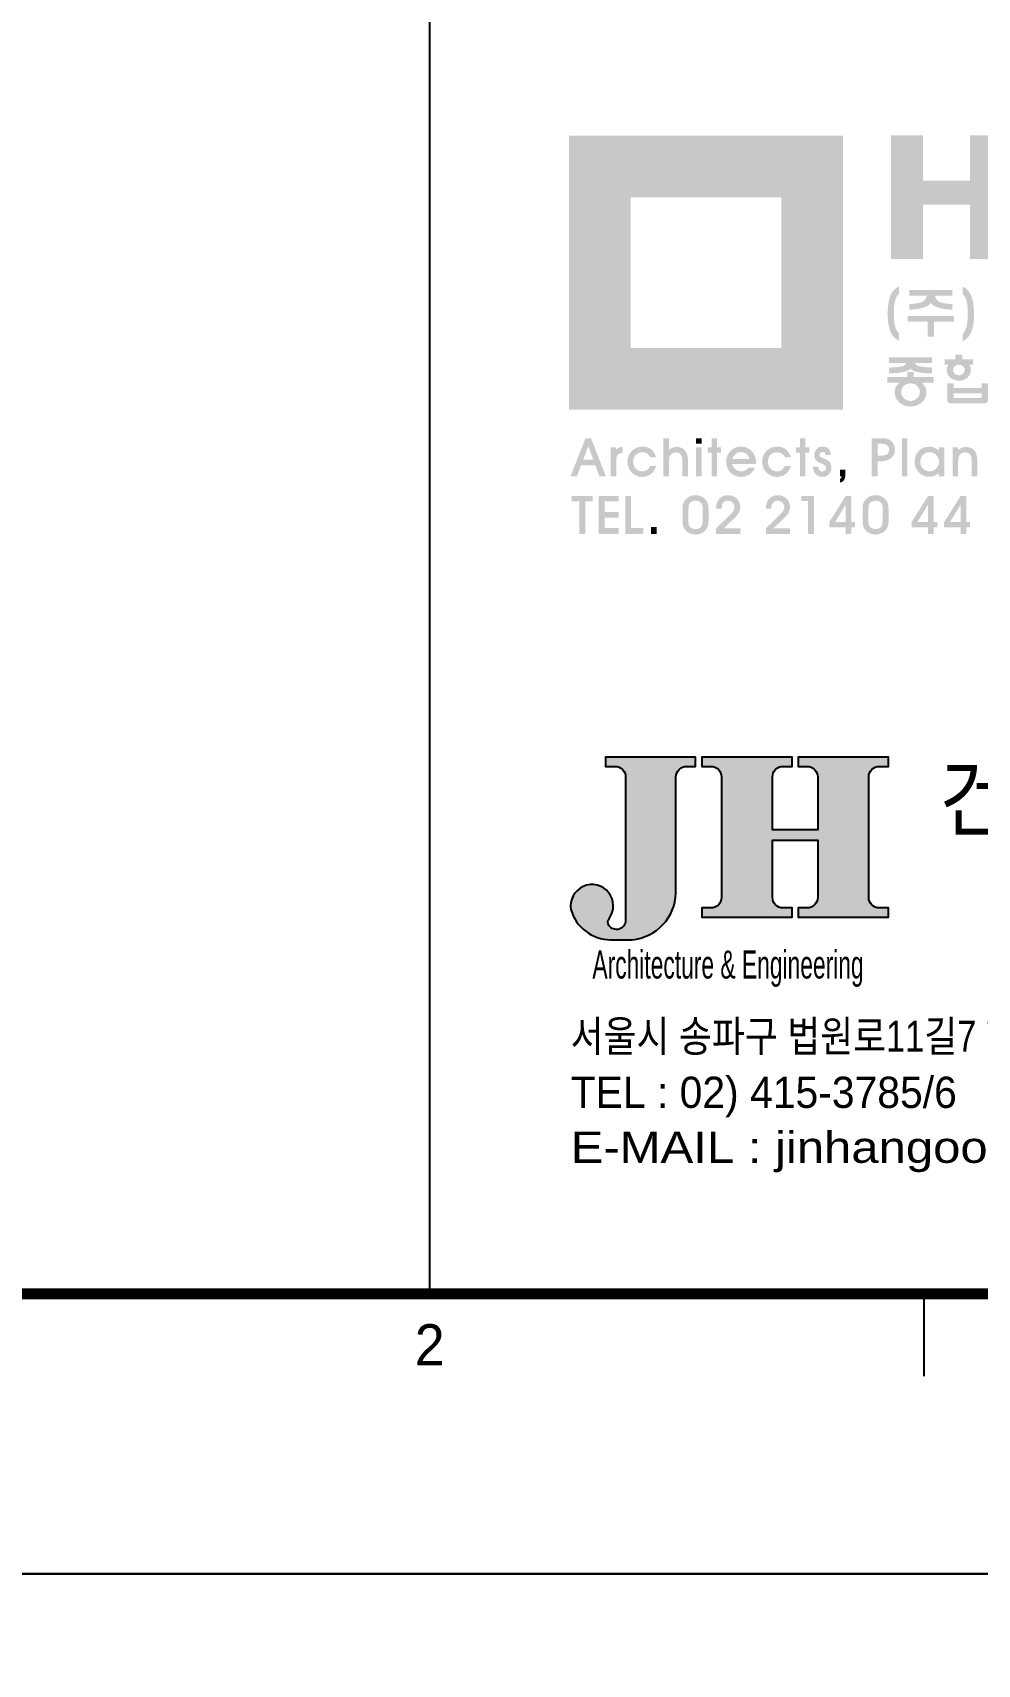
# Model space of a CAD drawing. Header units: millimetres. Extents: x -24416 to 92204, y -190080 to 23760.
# Drawn here: x 86499 to 89366, y -130955 to -126001 of the extents above; entities that cross this region are included whole.
import ezdxf
from ezdxf.enums import TextEntityAlignment as Align

# ---------------------------------------------------------------- set-up
doc = ezdxf.new("R2010")
doc.units = ezdxf.units.MM
doc.header["$LTSCALE"] = 50
doc.layers.add('AA-BORD-FORM', color=7, linetype='Continuous')
doc.layers.add('AA-BORD-TEXT', color=3, linetype='Continuous')
doc.styles.add('HAUD01', font='Dotum.ttf')
doc.styles.add('돋움', font='Dotum.ttf')

# ---------------------------------------------------------------- blocks, each defined once
blk = doc.blocks.new('XR-FORM 청주월명')
at = {"layer": 'AA-BORD-FORM'}
h = blk.add_hatch(color=256, dxfattribs=at)
h.paths.add_polyline_path([(776.088, 87.312), (759.463, 87.312), (759.463, 70.688), (776.088, 70.688)])
h.paths.add_polyline_path([(763.2, 83.576), (772.351, 83.576), (772.351, 74.425), (763.2, 74.425)], flags=16)
for points in [[(785.728, 87.331), (783.796, 87.331), (783.796, 84.587), (780.942, 84.587), (780.942, 87.331), (779.008, 87.331), (779.008, 79.832), (780.942, 79.832), (780.942, 83.136), (783.796, 83.136), (783.796, 79.832), (785.728, 79.832)], [(779.187, 76.735), (779.198, 76.921), (779.218, 77.089), (779.235, 77.202), (779.293, 77.415), (779.368, 77.574), (779.461, 77.685), (779.503, 77.712), (779.503, 78.161), (779.353, 78.084), (779.22, 77.98), (779.107, 77.849), (779.014, 77.694), (778.976, 77.612), (778.927, 77.475), (778.885, 77.322), (778.854, 77.156), (778.83, 76.972), (778.817, 76.775), (778.81, 76.562), (778.81, 76.54), (778.812, 76.323), (778.823, 76.122), (778.841, 75.936), (778.87, 75.767), (778.905, 75.612), (778.95, 75.475), (778.956, 75.455), (779.036, 75.284), (779.133, 75.138), (779.251, 75.017), (779.388, 74.921), (779.503, 74.866), (779.503, 75.311), (779.404, 75.406), (779.324, 75.546), (779.26, 75.734), (779.233, 75.854), (779.209, 76.011), (779.193, 76.184), (779.184, 76.372), (779.182, 76.533)], [(781.733, 77.415), (781.687, 77.565), (781.684, 77.596), (782.736, 77.596), (782.736, 77.942), (780.121, 77.942), (780.121, 77.596), (781.173, 77.596), (781.135, 77.441), (781.04, 77.315), (780.885, 77.218), (780.85, 77.202), (780.715, 77.16), (780.555, 77.129), (780.367, 77.107), (780.152, 77.094), (780.121, 77.094), (780.121, 76.753), (780.325, 76.764), (780.511, 76.779), (780.679, 76.804), (780.816, 76.83), (781.02, 76.888), (781.191, 76.961), (781.326, 77.049), (781.425, 77.156), (781.428, 77.16), (781.529, 77.052), (781.662, 76.961), (781.833, 76.888), (782.03, 76.83), (782.181, 76.801), (782.351, 76.779), (782.539, 76.764), (782.736, 76.753), (782.736, 77.094), (782.515, 77.105), (782.324, 77.127), (782.158, 77.158), (782.023, 77.198), (782.008, 77.202), (781.839, 77.295)], [(784.027, 76.077), (784.041, 76.274), (784.045, 76.489), (784.045, 76.525), (784.041, 76.737), (784.027, 76.936), (784.005, 77.12), (783.974, 77.289), (783.934, 77.444), (783.886, 77.583), (783.879, 77.596), (783.795, 77.763), (783.691, 77.906), (783.567, 78.022), (783.425, 78.112), (783.354, 78.146), (783.354, 77.696), (783.454, 77.605), (783.536, 77.461), (783.598, 77.269), (783.618, 77.187), (783.642, 77.03), (783.66, 76.857), (783.671, 76.666), (783.673, 76.518), (783.669, 76.316), (783.658, 76.133), (783.638, 75.962), (783.618, 75.834), (783.565, 75.621), (783.494, 75.455), (783.407, 75.335), (783.354, 75.291), (783.354, 74.846), (783.505, 74.926), (783.635, 75.03), (783.748, 75.16), (783.841, 75.313), (783.897, 75.439), (783.941, 75.575), (783.979, 75.725), (784.007, 75.893)], [(782.836, 76.376), (780.021, 76.376), (780.021, 76.031), (781.233, 76.031), (781.233, 75.112), (781.618, 75.112), (781.618, 76.031), (782.836, 76.031)], [(781.501, 73.854), (778.888, 73.854), (778.888, 73.515), (779.931, 73.515), (779.871, 73.404), (779.711, 73.322), (779.616, 73.296), (779.481, 73.271), (779.319, 73.254), (779.127, 73.243), (778.905, 73.236), (778.888, 73.236), (778.888, 72.886), (779.096, 72.891), (779.286, 72.902), (779.454, 72.915), (779.592, 72.933), (779.809, 72.975), (779.986, 73.03), (780.123, 73.101), (780.194, 73.159), (780.303, 73.077), (780.453, 73.008), (780.644, 72.955), (780.785, 72.928), (780.938, 72.911), (781.106, 72.897), (781.297, 72.888), (781.501, 72.886), (781.501, 73.238), (781.281, 73.245), (781.089, 73.258), (780.923, 73.276), (780.783, 73.302), (780.77, 73.305), (780.566, 73.376), (780.469, 73.473), (780.46, 73.515), (781.501, 73.515)], [(762.326, 67.609), (762.348, 67.818), (762.405, 67.94), (762.538, 68.027), (762.715, 68.06), (762.715, 68.416), (762.527, 68.394), (762.489, 68.381), (762.334, 68.28), (762.307, 68.234), (762.307, 68.383), (761.992, 68.383), (761.992, 66.638), (762.326, 66.638)], [(763.357, 67.421), (763.351, 67.516), (763.376, 67.704), (763.452, 67.864), (763.509, 67.935), (763.653, 68.044), (763.827, 68.093), (763.889, 68.098), (764.08, 68.071), (764.186, 68.025), (764.319, 67.905), (764.395, 67.788), (764.759, 67.788), (764.681, 67.973), (764.583, 68.128), (764.463, 68.256), (764.441, 68.275), (764.286, 68.37), (764.115, 68.424), (763.947, 68.441), (763.759, 68.424), (763.579, 68.375), (763.566, 68.37), (763.4, 68.28), (763.261, 68.161), (763.251, 68.15), (763.136, 67.997), (763.066, 67.859), (763.019, 67.679), (763.006, 67.511), (763.025, 67.329), (763.074, 67.166), (763.158, 67), (763.267, 66.866), (763.408, 66.744), (763.55, 66.668), (763.724, 66.614), (763.906, 66.597), (764.099, 66.614), (764.27, 66.671), (764.422, 66.763), (764.55, 66.883), (764.653, 67.032), (764.738, 67.209), (764.757, 67.258), (764.395, 67.258), (764.286, 67.1), (764.191, 67.016), (764.023, 66.943), (763.906, 66.929), (763.724, 66.959), (763.569, 67.046), (763.512, 67.098), (763.408, 67.247)], [(765.531, 67.69), (765.581, 67.873), (765.7, 68.019), (765.727, 68.035), (765.898, 68.084), (765.953, 68.087), (766.14, 68.049), (766.249, 67.957), (766.314, 67.815), (766.342, 67.62), (766.344, 67.541), (766.344, 66.638), (766.679, 66.638), (766.679, 67.641), (766.662, 67.848), (766.613, 68.025), (766.532, 68.171), (766.494, 68.218), (766.363, 68.326), (766.197, 68.392), (766.004, 68.416), (765.996, 68.416), (765.806, 68.394), (765.76, 68.381), (765.605, 68.299), (765.521, 68.234), (765.521, 68.941), (765.183, 68.941), (765.183, 66.638), (765.521, 66.638), (765.521, 67.435), (765.526, 67.639)], [(767.505, 68.941), (767.173, 68.941), (767.173, 68.612), (767.505, 68.612)], [(767.505, 68.383), (767.173, 68.383), (767.173, 66.638), (767.505, 66.638)], [(768.696, 68.383), (768.451, 68.383), (768.451, 68.941), (768.117, 68.941), (768.117, 68.383), (767.872, 68.383), (767.872, 68.074), (768.117, 68.074), (768.117, 66.638), (768.451, 66.638), (768.451, 68.074), (768.696, 68.074)], [(772.763, 68.128), (772.643, 68.256), (772.621, 68.275), (772.467, 68.37), (772.295, 68.424), (772.127, 68.441), (771.939, 68.424), (771.76, 68.375), (771.746, 68.37), (771.58, 68.28), (771.442, 68.161), (771.431, 68.15), (771.317, 67.997), (771.246, 67.859), (771.2, 67.679), (771.186, 67.511), (771.205, 67.329), (771.254, 67.166), (771.338, 67), (771.447, 66.866), (771.588, 66.744), (771.73, 66.668), (771.904, 66.614), (772.086, 66.597), (772.279, 66.614), (772.45, 66.671), (772.602, 66.763), (772.73, 66.883), (772.834, 67.032), (772.918, 67.209), (772.937, 67.258), (772.575, 67.258), (772.467, 67.1), (772.371, 67.016), (772.203, 66.943), (772.086, 66.929), (771.904, 66.959), (771.749, 67.046), (771.692, 67.098), (771.588, 67.247), (771.537, 67.421), (771.531, 67.516), (771.556, 67.704), (771.632, 67.864), (771.689, 67.935), (771.833, 68.044), (772.007, 68.093), (772.07, 68.098), (772.26, 68.071), (772.366, 68.025), (772.499, 67.905), (772.575, 67.788), (772.94, 67.788), (772.861, 67.973)], [(774.057, 68.383), (773.812, 68.383), (773.812, 68.941), (773.478, 68.941), (773.478, 68.383), (773.233, 68.383), (773.233, 68.074), (773.478, 68.074), (773.478, 66.638), (773.812, 66.638), (773.812, 68.074), (774.057, 68.074)], [(775.22, 68.307), (775.076, 68.405), (774.891, 68.443), (774.862, 68.443), (774.679, 68.413), (774.527, 68.321), (774.497, 68.294), (774.394, 68.144), (774.348, 67.968), (774.348, 67.921), (774.378, 67.736), (774.391, 67.704), (774.5, 67.56), (774.533, 67.53), (774.644, 67.467), (774.807, 67.405), (774.878, 67.378), (775.025, 67.28), (775.074, 67.136), (775.006, 66.978), (774.84, 66.915), (774.677, 66.981), (774.66, 67), (774.59, 67.163), (774.587, 67.228), (774.272, 67.228), (774.296, 67.03), (774.361, 66.864), (774.432, 66.766), (774.573, 66.654), (774.745, 66.603), (774.829, 66.597), (775.014, 66.622), (775.171, 66.703), (775.231, 66.755), (775.337, 66.902), (775.389, 67.073), (775.394, 67.149), (775.367, 67.345), (775.305, 67.475), (775.185, 67.592), (775.025, 67.679), (774.894, 67.728), (774.723, 67.807), (774.666, 67.938), (774.715, 68.074), (774.848, 68.122), (774.987, 68.074), (775.041, 67.919), (775.365, 67.919), (775.332, 68.114), (775.253, 68.269)], [(780.005, 68.941), (779.676, 68.941), (779.676, 66.638), (780.005, 66.638)], [(783.295, 68.041), (783.474, 68.087), (783.507, 68.087), (783.694, 68.052), (783.808, 67.959), (783.876, 67.818), (783.904, 67.62), (783.904, 67.565), (783.904, 66.638), (784.241, 66.638), (784.241, 67.63), (784.224, 67.84), (784.178, 68.016), (784.097, 68.163), (784.053, 68.218), (783.923, 68.324), (783.757, 68.389), (783.564, 68.416), (783.537, 68.416), (783.349, 68.389), (783.316, 68.378), (783.164, 68.296), (783.072, 68.226), (783.072, 68.383), (782.745, 68.383), (782.745, 66.638), (783.083, 66.638), (783.083, 67.435), (783.093, 67.66), (783.131, 67.834), (783.172, 67.929)], [(776.232, 66.687), (776.232, 67.038), (775.903, 67.038), (775.903, 66.638), (776.014, 66.638), (775.973, 66.51), (775.903, 66.47), (775.903, 66.244), (776.079, 66.317), (776.153, 66.391), (776.218, 66.546)], [(760.442, 65.105), (760.902, 65.105), (760.902, 65.442), (759.619, 65.442), (759.619, 65.105), (760.089, 65.105), (760.089, 63.139), (760.442, 63.139)], [(762.481, 65.442), (761.269, 65.442), (761.269, 63.139), (762.481, 63.139), (762.481, 63.485), (761.625, 63.485), (761.625, 64.132), (762.481, 64.132), (762.481, 64.463), (761.625, 64.463), (761.625, 65.108), (762.481, 65.108)], [(763.232, 65.442), (762.875, 65.442), (762.875, 63.139), (763.974, 63.139), (763.974, 63.485), (763.232, 63.485)], [(769.658, 65.263), (769.645, 65.276), (769.498, 65.39), (769.332, 65.461), (769.153, 65.488), (769.128, 65.488), (768.938, 65.469), (768.769, 65.407), (768.625, 65.306), (768.593, 65.273), (768.492, 65.135), (768.424, 64.972), (768.391, 64.784), (768.389, 64.689), (768.389, 64.667), (768.726, 64.667), (768.726, 64.719), (768.753, 64.915), (768.826, 65.045), (768.97, 65.135), (769.115, 65.154), (769.294, 65.116), (769.403, 65.042), (769.495, 64.89), (769.511, 64.762), (769.473, 64.588), (769.424, 64.504), (769.324, 64.387), (769.199, 64.259), (769.191, 64.249), (768.389, 63.471), (768.389, 63.139), (769.851, 63.139), (769.851, 63.476), (768.851, 63.476), (769.528, 64.123), (769.664, 64.27), (769.764, 64.414), (769.772, 64.431), (769.84, 64.607), (769.857, 64.765), (769.835, 64.947), (769.77, 65.113)], [(772.665, 65.276), (772.518, 65.39), (772.355, 65.461), (772.173, 65.488), (772.151, 65.488), (771.958, 65.469), (771.79, 65.407), (771.646, 65.306), (771.616, 65.273), (771.512, 65.135), (771.447, 64.972), (771.412, 64.784), (771.409, 64.689), (771.409, 64.667), (771.746, 64.667), (771.746, 64.719), (771.773, 64.915), (771.847, 65.045), (771.991, 65.135), (772.135, 65.154), (772.314, 65.116), (772.423, 65.042), (772.515, 64.89), (772.532, 64.762), (772.494, 64.588), (772.445, 64.504), (772.344, 64.387), (772.219, 64.259), (772.211, 64.249), (771.409, 63.471), (771.409, 63.139), (772.872, 63.139), (772.872, 63.476), (771.871, 63.476), (772.548, 64.123), (772.684, 64.27), (772.785, 64.414), (772.793, 64.431), (772.861, 64.607), (772.877, 64.765), (772.855, 64.947), (772.79, 65.113), (772.679, 65.263)], [(774.331, 65.437), (773.573, 65.437), (773.573, 65.135), (773.97, 65.135), (773.97, 63.139), (774.331, 63.139)], [(764.778, 63.555), (764.439, 63.555), (764.439, 63.139), (764.778, 63.139)]]:
    blk.add_hatch(color=256, dxfattribs=at).paths.add_polyline_path(points)
h = blk.add_hatch(color=256, dxfattribs=at)
h.paths.add_polyline_path([(783.83, 73.276), (783.74, 73.418), (783.976, 73.418), (783.976, 73.741), (783.341, 73.741), (783.341, 74.011), (782.922, 74.011), (782.922, 73.741), (782.269, 73.741), (782.269, 73.418), (782.513, 73.418), (782.42, 73.276), (782.386, 73.101), (782.409, 72.926), (782.475, 72.773), (782.588, 72.64), (782.615, 72.616), (782.761, 72.521), (782.922, 72.463), (783.102, 72.439), (783.131, 72.439), (783.314, 72.457), (783.478, 72.512), (783.624, 72.603), (783.64, 72.616), (783.759, 72.747), (783.835, 72.897), (783.866, 73.068), (783.866, 73.101)])
h.paths.add_polyline_path([(782.816, 73.252), (782.876, 73.322), (783.026, 73.4), (783.124, 73.411), (783.294, 73.373), (783.376, 73.322), (783.476, 73.178), (783.492, 73.088), (783.441, 72.93), (783.376, 72.86), (783.224, 72.775), (783.124, 72.762), (782.956, 72.802), (782.876, 72.86), (782.781, 73.004), (782.77, 73.088)], flags=16)
h = blk.add_hatch(color=256, dxfattribs=at)
h.paths.add_polyline_path([(781.6, 72.658), (780.391, 72.658), (780.391, 72.966), (779.997, 72.966), (779.997, 72.658), (778.788, 72.658), (778.788, 72.317), (779.512, 72.317), (779.384, 72.184), (779.306, 72.067), (779.246, 71.898), (779.229, 71.743), (779.246, 71.566), (779.297, 71.405), (779.384, 71.259), (779.503, 71.13), (779.53, 71.108), (779.671, 71.008), (779.827, 70.935), (779.995, 70.889), (780.176, 70.871), (780.201, 70.871), (780.382, 70.886), (780.551, 70.929), (780.708, 70.999), (780.852, 71.099), (780.863, 71.108), (780.989, 71.236), (781.08, 71.38), (781.137, 71.54), (781.162, 71.712), (781.162, 71.743), (781.14, 71.921), (781.082, 72.067), (780.982, 72.211), (780.872, 72.317), (781.6, 72.317)])
h.paths.add_polyline_path([(780.367, 72.255), (780.524, 72.18), (780.586, 72.129), (780.701, 71.992), (780.759, 71.834), (780.765, 71.748), (780.737, 71.58), (780.65, 71.431), (780.586, 71.365), (780.44, 71.263), (780.276, 71.214), (780.194, 71.208), (780.021, 71.234), (779.866, 71.309), (779.798, 71.365), (779.687, 71.504), (779.632, 71.664), (779.625, 71.748), (779.654, 71.916), (779.738, 72.067), (779.798, 72.129), (779.946, 72.226), (780.112, 72.275), (780.194, 72.279)], flags=16)
h = blk.add_hatch(color=256, dxfattribs=at)
h.paths.add_polyline_path([(784.907, 72.271), (784.521, 72.271), (784.521, 72), (782.803, 72), (782.803, 72.271), (782.42, 72.271), (782.42, 71.305), (782.462, 71.132), (782.479, 71.112), (782.639, 71.055), (782.652, 71.055), (784.674, 71.055), (784.84, 71.106), (784.845, 71.112), (784.907, 71.261), (784.907, 71.305)])
h.paths.add_polyline_path([(784.521, 71.681), (784.521, 71.394), (782.803, 71.394), (782.803, 71.681)], flags=16)
h = blk.add_hatch(color=256, dxfattribs=at)
h.paths.add_polyline_path([(760.801, 68.941), (760.459, 68.941), (759.556, 66.638), (759.937, 66.638), (760.192, 67.299), (761.057, 67.299), (761.304, 66.638), (761.696, 66.638)])
h.paths.add_polyline_path([(760.929, 67.649), (760.325, 67.649), (760.627, 68.465)], flags=16)
h = blk.add_hatch(color=256, dxfattribs=at)
h.paths.add_polyline_path([(770.327, 68.335), (770.153, 68.405), (769.971, 68.438), (769.895, 68.441), (769.707, 68.422), (769.541, 68.37), (769.384, 68.28), (769.245, 68.158), (769.131, 68.006), (769.063, 67.864), (769.014, 67.688), (769, 67.516), (769.019, 67.331), (769.068, 67.168), (769.153, 67.002), (769.261, 66.866), (769.405, 66.744), (769.552, 66.668), (769.726, 66.614), (769.914, 66.597), (770.101, 66.614), (770.275, 66.671), (770.411, 66.747), (770.55, 66.861), (770.667, 67.002), (770.759, 67.168), (770.379, 67.168), (770.243, 67.04), (770.183, 67), (770.006, 66.94), (769.914, 66.934), (769.729, 66.962), (769.574, 67.049), (769.452, 67.179), (769.365, 67.345), (769.354, 67.383), (770.814, 67.383), (770.814, 67.448), (770.8, 67.644), (770.776, 67.772), (770.708, 67.948), (770.659, 68.035), (770.542, 68.18), (770.398, 68.294)])
h.paths.add_polyline_path([(769.916, 68.106), (770.101, 68.074), (770.221, 68.008), (770.338, 67.883), (770.43, 67.709), (770.436, 67.693), (769.37, 67.693), (769.462, 67.867), (769.589, 68.002), (769.756, 68.084)], flags=16)
h = blk.add_hatch(color=256, dxfattribs=at)
h.paths.add_polyline_path([(779.219, 68.049), (779.247, 68.237), (779.247, 68.261), (779.222, 68.449), (779.162, 68.606), (779.048, 68.759), (778.929, 68.848), (778.76, 68.914), (778.684, 68.93), (778.518, 68.941), (778.385, 68.941), (777.841, 68.941), (777.841, 66.638), (778.195, 66.638), (778.195, 67.552), (778.445, 67.552), (778.646, 67.568), (778.823, 67.62), (778.972, 67.701), (779.032, 67.75), (779.149, 67.889)])
h.paths.add_polyline_path([(778.195, 68.609), (778.434, 68.609), (778.64, 68.585), (778.776, 68.522), (778.871, 68.386), (778.891, 68.242), (778.85, 68.057), (778.776, 67.97), (778.632, 67.908), (778.423, 67.889), (778.195, 67.889)], flags=16)
h = blk.add_hatch(color=256, dxfattribs=at)
h.paths.add_polyline_path([(782.248, 68.383), (781.916, 68.383), (781.916, 68.207), (781.748, 68.318), (781.606, 68.383), (781.427, 68.427), (781.332, 68.432), (781.139, 68.416), (780.976, 68.37), (780.818, 68.28), (780.687, 68.166), (780.573, 68.019), (780.497, 67.872), (780.448, 67.693), (780.435, 67.522), (780.451, 67.331), (780.503, 67.157), (780.584, 67.002), (780.693, 66.869), (780.834, 66.752), (780.989, 66.668), (781.163, 66.619), (781.348, 66.603), (781.533, 66.627), (781.609, 66.652), (781.764, 66.728), (781.908, 66.828), (781.908, 66.638), (782.248, 66.638)])
h.paths.add_polyline_path([(781.275, 68.095), (781.359, 68.101), (781.536, 68.071), (781.693, 67.984), (781.75, 67.932), (781.856, 67.785), (781.914, 67.614), (781.922, 67.503), (781.892, 67.326), (781.808, 67.166), (781.75, 67.098), (781.601, 66.986), (781.432, 66.932), (781.362, 66.926), (781.18, 66.953), (781.022, 67.038), (780.951, 67.098), (780.845, 67.244), (780.791, 67.416), (780.783, 67.524), (780.81, 67.707), (780.891, 67.867), (780.954, 67.938), (781.103, 68.044)], flags=16)
h = blk.add_hatch(color=256, dxfattribs=at)
h.paths.add_polyline_path([(767.929, 64.637), (767.918, 64.836), (767.902, 64.928), (767.834, 65.105), (767.801, 65.154), (767.676, 65.295), (767.527, 65.398), (767.519, 65.401), (767.35, 65.466), (767.163, 65.488), (767.146, 65.488), (766.956, 65.469), (766.785, 65.415), (766.774, 65.409), (766.619, 65.306), (766.494, 65.173), (766.404, 65.012), (766.377, 64.915), (766.361, 64.749), (766.358, 64.624), (766.358, 63.955), (766.366, 63.751), (766.382, 63.645), (766.448, 63.468), (766.488, 63.408), (766.619, 63.275), (766.774, 63.18), (766.945, 63.118), (767.133, 63.096), (767.146, 63.096), (767.334, 63.118), (767.508, 63.177), (767.519, 63.183), (767.676, 63.283), (767.798, 63.416), (767.883, 63.582), (767.902, 63.65), (767.926, 63.824), (767.929, 63.941)])
h.paths.add_polyline_path([(766.711, 64.686), (766.722, 64.86), (766.766, 64.983), (766.902, 65.102), (766.921, 65.11), (767.097, 65.154), (767.141, 65.154), (767.326, 65.124), (767.364, 65.108), (767.505, 64.991), (767.516, 64.977), (767.562, 64.852), (767.573, 64.686), (767.573, 63.895), (767.546, 63.694), (767.468, 63.547), (767.326, 63.455), (767.138, 63.427), (766.953, 63.46), (766.918, 63.476), (766.771, 63.591), (766.76, 63.604), (766.717, 63.716), (766.711, 63.846)], flags=16)
h = blk.add_hatch(color=256, dxfattribs=at)
h.paths.add_polyline_path([(776.596, 65.442), (776.262, 65.442), (775.256, 63.846), (775.256, 63.536), (776.256, 63.536), (776.256, 63.139), (776.596, 63.139), (776.596, 63.536), (776.827, 63.536), (776.827, 63.86), (776.596, 63.86)])
h.paths.add_polyline_path([(776.256, 64.912), (776.256, 63.86), (775.615, 63.86)], flags=16)
h = blk.add_hatch(color=256, dxfattribs=at)
h.paths.add_polyline_path([(778.605, 65.295), (778.453, 65.398), (778.447, 65.401), (778.276, 65.466), (778.089, 65.488), (778.075, 65.488), (777.885, 65.469), (777.711, 65.415), (777.702, 65.409), (777.545, 65.306), (777.422, 65.173), (777.333, 65.012), (777.306, 64.915), (777.287, 64.749), (777.284, 64.624), (777.284, 63.955), (777.295, 63.751), (777.308, 63.645), (777.376, 63.468), (777.417, 63.408), (777.548, 63.275), (777.702, 63.18), (777.874, 63.118), (778.061, 63.096), (778.075, 63.096), (778.263, 63.118), (778.437, 63.177), (778.447, 63.183), (778.605, 63.283), (778.727, 63.416), (778.812, 63.582), (778.831, 63.65), (778.855, 63.824), (778.858, 63.941), (778.858, 64.637), (778.847, 64.836), (778.831, 64.928), (778.763, 65.105), (778.73, 65.154)])
h.paths.add_polyline_path([(778.069, 65.154), (778.254, 65.124), (778.292, 65.108), (778.434, 64.991), (778.445, 64.977), (778.491, 64.852), (778.499, 64.686), (778.499, 63.895), (778.475, 63.694), (778.397, 63.547), (778.254, 63.455), (778.067, 63.427), (777.882, 63.46), (777.844, 63.476), (777.7, 63.591), (777.689, 63.604), (777.645, 63.716), (777.64, 63.846), (777.64, 64.686), (777.648, 64.86), (777.694, 64.983), (777.83, 65.102), (777.849, 65.11), (778.026, 65.154)], flags=16)
h = blk.add_hatch(color=256, dxfattribs=at)
h.paths.add_polyline_path([(781.593, 65.442), (781.261, 65.442), (780.253, 63.846), (780.253, 63.536), (781.253, 63.536), (781.253, 63.139), (781.593, 63.139), (781.593, 63.536), (781.824, 63.536), (781.824, 63.86), (781.593, 63.86)])
h.paths.add_polyline_path([(781.253, 64.912), (781.253, 63.86), (780.611, 63.86)], flags=16)
h = blk.add_hatch(color=256, dxfattribs=at)
h.paths.add_polyline_path([(783.572, 65.442), (783.238, 65.442), (782.232, 63.846), (782.232, 63.536), (783.232, 63.536), (783.232, 63.139), (783.572, 63.139), (783.572, 63.536), (783.8, 63.536), (783.8, 63.86), (783.572, 63.86)])
h.paths.add_polyline_path([(783.232, 64.912), (783.232, 63.86), (782.588, 63.86)], flags=16)
h = blk.add_hatch(color=256, dxfattribs=at)
h.paths.add_polyline_path([(765.951, 48.38, -0.414214), (766.591, 49.02), (767.143, 49.02), (767.143, 49.589), (761.668, 49.589), (761.668, 49.02), (762.252, 49.02, -0.414214), (762.892, 48.38), (762.892, 39.67, -0.741527), (761.883, 39.363, -0.317836), (761.893, 39.774, 1.378533), (759.56, 40.563), (759.56, 40.536, 0.039445), (759.578, 40.333, 0.334706), (761.979, 38.498), (763.288, 38.498, 0.380635), (765.951, 41.341)])
h.paths.add_polyline_path([(771.813, 44.534), (774.56, 44.534), (774.56, 41.069, -0.414214), (773.92, 40.429), (773.368, 40.429), (773.368, 39.86), (778.851, 39.86), (778.851, 40.429), (778.299, 40.429, -0.414214), (777.659, 41.069), (777.659, 48.38, -0.414214), (778.299, 49.02), (778.851, 49.02), (778.851, 49.589), (773.368, 49.589), (773.368, 49.02), (773.92, 49.02, -0.414214), (774.56, 48.38), (774.56, 45.17), (771.813, 45.17), (771.813, 48.38, -0.414214), (772.453, 49.02), (773.005, 49.02), (773.005, 49.589), (767.522, 49.589), (767.522, 49.02), (768.074, 49.02, -0.414214), (768.714, 48.38), (768.714, 41.069, -0.414214), (768.074, 40.429), (767.522, 40.429), (767.522, 39.86), (773.005, 39.86), (773.005, 40.429), (772.453, 40.429, -0.414214), (771.813, 41.069)])
at = {"layer": 'AA-BORD-FORM', "color": 2}
for p, q in [((751, 577), (751, 17)), ((781, 17), (781, 12))]:
    blk.add_line(p, q, dxfattribs=at)
at = {"layer": 'AA-BORD-FORM', "color": 1}
blk.add_lwpolyline([(0, 0), (841, 0), (841, 594), (0, 594)], close=True, dxfattribs=at)
at = {"layer": 'AA-BORD-FORM', "color": 2, "const_width": 0.682}
blk.add_lwpolyline([(21, 17), (21, 577), (821, 577), (821, 17)], close=True, dxfattribs=at)
at = {"layer": 'AA-BORD-FORM'}
for points in [[(765.951, 48.38, -0.414214), (766.591, 49.02), (767.143, 49.02), (767.143, 49.589), (761.668, 49.589), (761.668, 49.02), (762.252, 49.02, -0.414214), (762.892, 48.38), (762.892, 39.67, -0.741527), (761.883, 39.363, -0.317836), (761.893, 39.774, 1.516378), (759.578, 40.333, 0.334706), (761.979, 38.498), (763.288, 38.498, 0.380635), (765.951, 41.341)], [(777.659, 48.38, -0.414214), (778.299, 49.02), (778.851, 49.02), (778.851, 49.589), (773.368, 49.589), (773.368, 49.02), (773.92, 49.02, -0.414214), (774.56, 48.38), (774.56, 45.17), (771.813, 45.17), (771.813, 48.38, -0.414214), (772.453, 49.02), (773.005, 49.02), (773.005, 49.589), (767.522, 49.589), (767.522, 49.02), (768.074, 49.02, -0.414214), (768.714, 48.38), (768.714, 41.069, -0.414214), (768.074, 40.429), (767.522, 40.429), (767.522, 39.86), (773.005, 39.86), (773.005, 40.429), (772.453, 40.429, -0.414214), (771.813, 41.069), (771.813, 44.534), (774.56, 44.534), (774.56, 41.069, -0.414214), (773.92, 40.429), (773.368, 40.429), (773.368, 39.86), (778.851, 39.86), (778.851, 40.429), (778.299, 40.429, -0.414214), (777.659, 41.069)]]:
    blk.add_lwpolyline(points, format="xyb", close=True, dxfattribs=at)
at = {"layer": 'AA-BORD-FORM', "style": '돋움'}
for s, height, width, p in [('건 축 사 사 무 소', 3.79259, 0.85, (797.015, 47.076)), ('Architecture & Engineering', 1.70667, 0.62, (769.114, 36.993))]:
    blk.add_text(s, height=height, dxfattribs=dict(at, width=width)).set_placement(p, align=Align.MIDDLE_CENTER)
for s, width, p in [('서울시 송파구 법원로11길7 현대지식산업센터C 921호', 0.84, (759.56, 32.642)), ('E-MAIL : jinhangood@empal.com', 1.2, (759.56, 25.898))]:
    blk.add_text(s, height=1.8963, dxfattribs=dict(at, width=width)).set_placement(p, align=Align.MIDDLE_LEFT)
blk.add_text('TEL : 02) 415-3785/6', height=1.8963, dxfattribs=at).set_placement((759.56, 29.233), align=Align.MIDDLE_LEFT)
at = {"layer": 'AA-BORD-TEXT', "color": 7, "style": 'HAUD01'}
blk.add_text('2', height=2.5, dxfattribs=at).set_placement((751, 13.905), align=Align.MIDDLE_CENTER)

msp = doc.modelspace()

# ---------------------------------------------------------------- block references
at = {"xscale": 50, "yscale": 50, "zscale": 50}
for p in [(50153.9, -130680), (50153.9, -160380)]:
    msp.add_blockref('XR-FORM 청주월명', p, dxfattribs=at)

doc.saveas('drawing.dxf')
